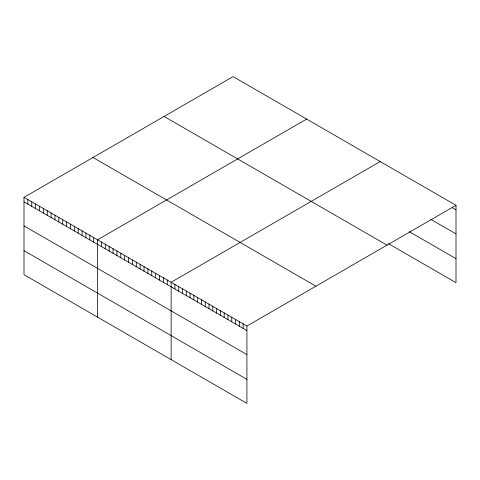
<?xml version="1.0" encoding="UTF-8"?>
<svg xmlns="http://www.w3.org/2000/svg" width="480" height="480" viewBox="0 0 480 480"><rect width="100%" height="100%" fill="white"/><g stroke="black" fill="none" stroke-linecap="round" stroke-linejoin="round"><path stroke-width="0.72" d="M24 197.328L246.918 326.028L246.918 403.386L24 274.686L24 197.328L233.082 76.614L456 205.314L456 282.672L388.422 243.654M306.648 119.082L97.56 239.796L97.56 317.16M380.208 161.556L171.126 282.27L171.126 359.628M246.918 326.028L456 205.314M452.208 207.678L456 209.862M430.734 219.306L456 233.892M409.26 231.66L456 258.648M164.088 116.448L387 245.148M93 157.488L315.912 286.188M24 201.882L246.918 330.576M24 225.906L246.918 354.606M24 250.662L246.918 379.362M243.126 323.838L243.126 328.392M239.334 321.648L239.334 326.202M235.548 319.464L235.548 324.012M231.756 317.274L231.756 321.828M227.97 315.084L227.97 319.638M224.178 312.9L224.178 317.454M220.392 310.71L220.392 315.264M216.6 308.52L216.6 313.074M212.808 306.336L212.808 310.89M209.022 304.146L209.022 308.7M205.23 301.956L205.23 306.51M201.444 299.772L201.444 304.326M197.652 297.582L197.652 302.136M193.86 295.398L193.86 299.946M190.074 293.208L190.074 297.762M186.282 291.018L186.282 295.572M182.496 288.834L182.496 293.382M178.704 286.644L178.704 291.198M174.912 284.454L174.912 289.008M167.25 280.032L167.25 284.586M163.38 277.8L163.38 282.348M159.51 275.562L159.51 280.116M155.64 273.324L155.64 277.878M151.764 271.092L151.764 275.646M147.894 268.854L147.894 273.408M144.024 266.622L144.024 271.176M140.148 264.384L140.148 268.938M136.278 262.152L136.278 266.7M132.408 259.914L132.408 264.468M128.538 257.682L128.538 262.23M124.662 255.444L124.662 259.998M120.792 253.206L120.792 257.76M116.922 250.974L116.922 255.528M113.052 248.736L113.052 253.29M109.176 246.504L109.176 251.058M105.306 244.266L105.306 248.82M101.436 242.034L101.436 246.588M93.69 237.564L93.69 242.112M89.82 235.326L89.82 239.88M85.95 233.094L85.95 237.642M82.074 230.856L82.074 235.41M78.204 228.618L78.204 233.172M74.334 226.386L74.334 230.94M70.458 224.148L70.458 228.702M66.588 221.916L66.588 226.47M62.718 219.678L62.718 224.232M58.848 217.446L58.848 221.994M54.972 215.208L54.972 219.762M51.102 212.976L51.102 217.524M47.232 210.738L47.232 215.292M43.356 208.5L43.356 213.054M39.486 206.268L39.486 210.822M35.616 204.03L35.616 208.584M31.746 201.798L31.746 206.352M27.87 199.56L27.87 204.114"/></g></svg>
